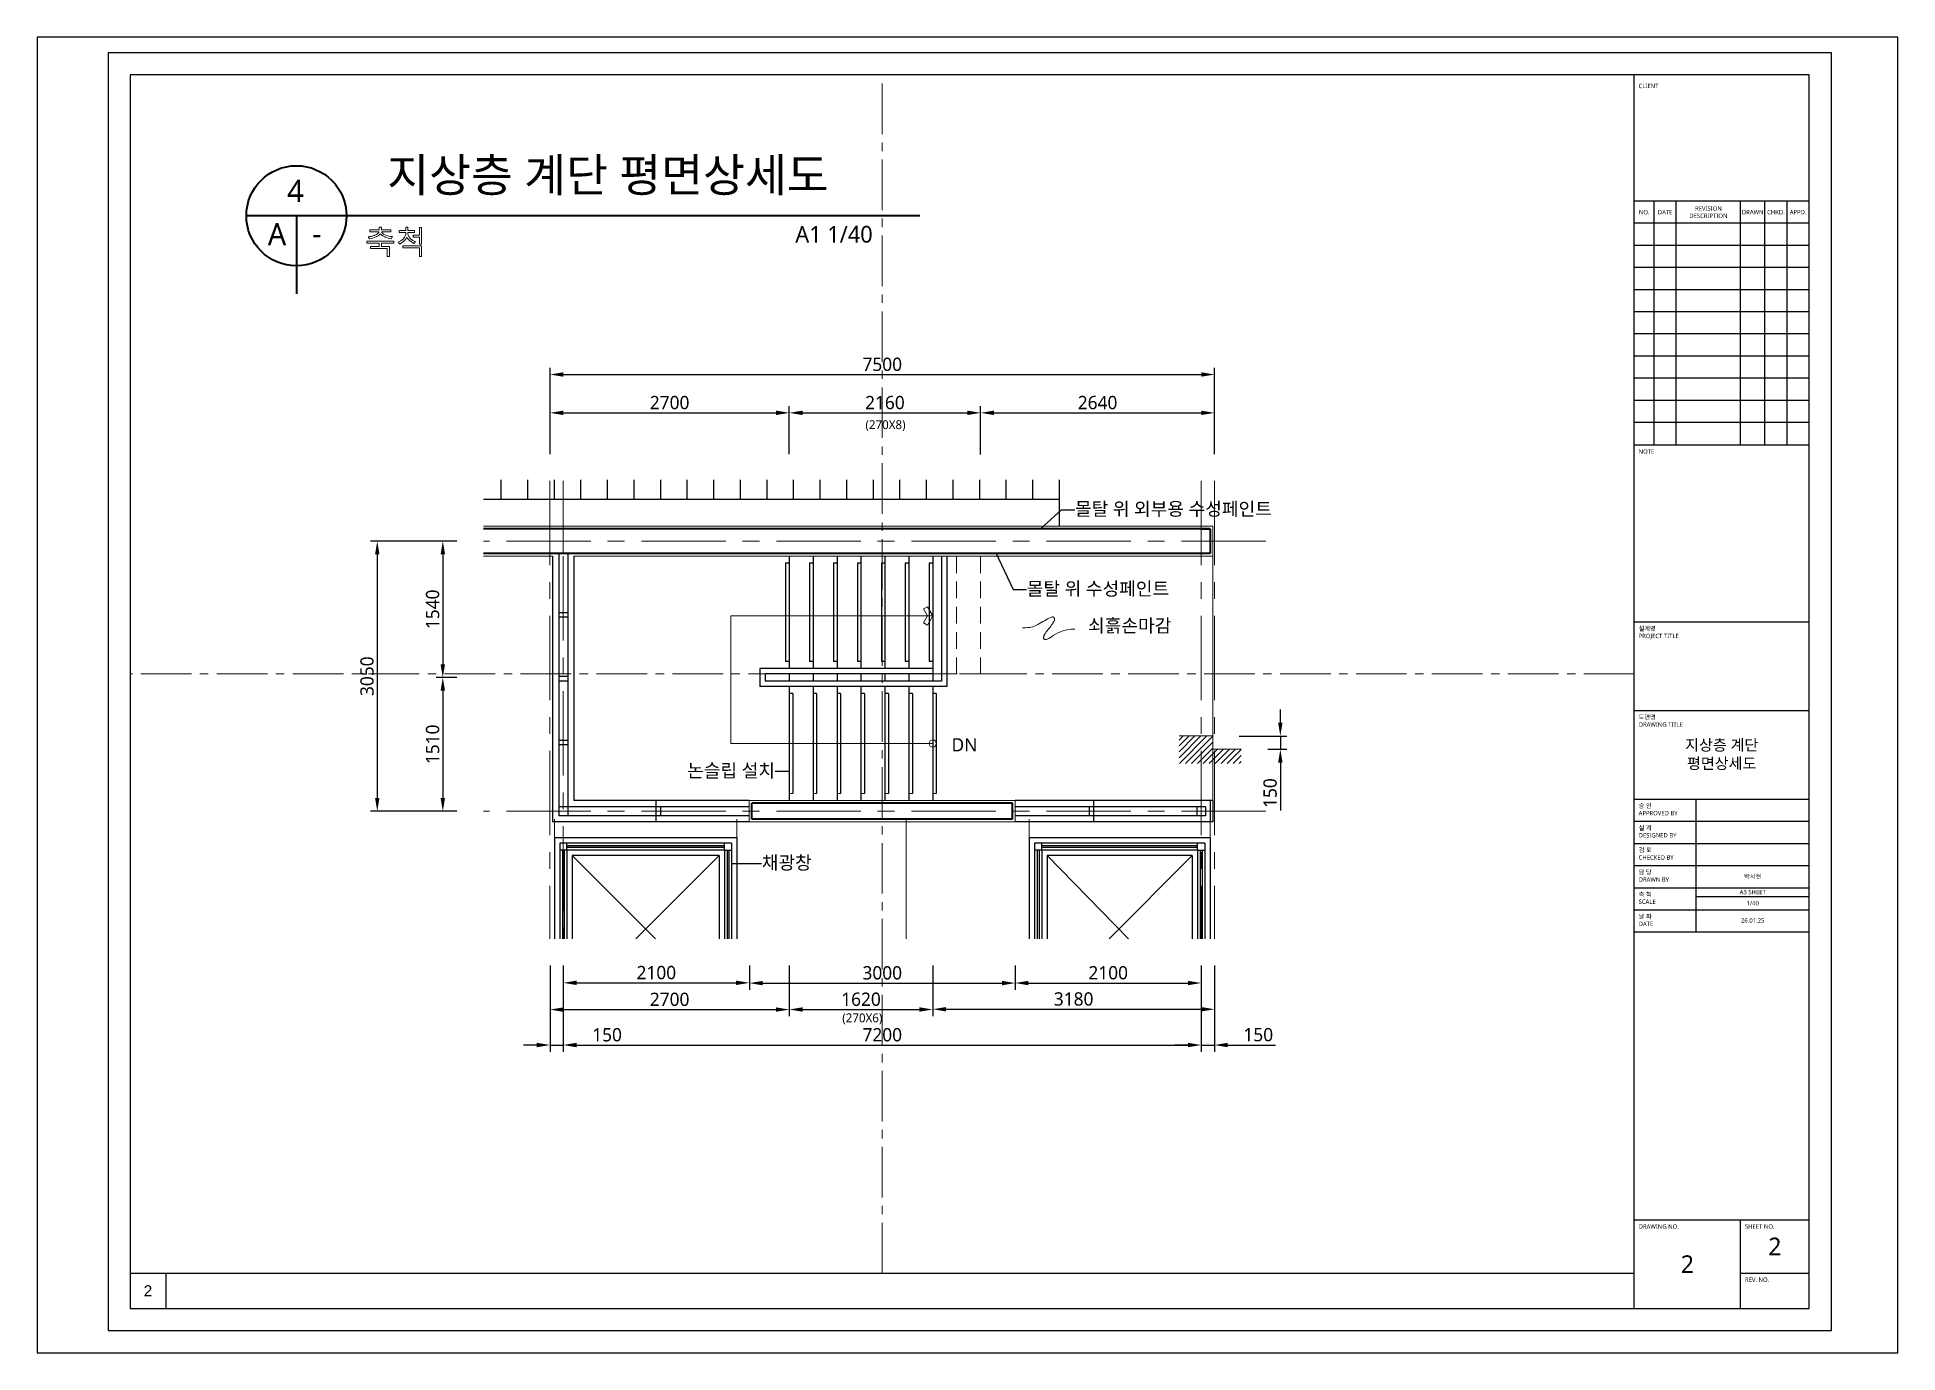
# Model space of a CAD drawing. Header units: millimetres. Extents: x 0 to 21000, y 0 to 14850.
import ezdxf
from ezdxf import colors
from ezdxf.entities.mleader import LeaderData, LeaderLine
from ezdxf.math import Vec2, Vec3

# ---------------------------------------------------------------- set-up
doc = ezdxf.new("R2010")
doc.units = ezdxf.units.MM
doc.header["$LTSCALE"] = 30
for name, pattern in [('CENTER', [50.8, 31.75, -6.35, 6.35, -6.35]), ('CENTER2', [28.575, 19.05, -3.175, 3.175, -3.175]), ('HIDDEN', [9.525, 6.35, -3.175])]:
    doc.linetypes.add(name, pattern=pattern)
for name, color, linetype, lineweight in [('단차', 8, 'Continuous', 9), ('도면명', 3, 'Continuous', 40), ('마감선', 9, 'Continuous', 13), ('문자', 3, 'Continuous', 20), ('벽체선', 2, 'Continuous', 40), ('벽체중심선', 1, 'CENTER', 9), ('보조선', 1, 'Continuous', 9), ('은선', 2, 'HIDDEN', 9), ('중심선', 1, 'CENTER', 9), ('치수보조선', 7, 'Continuous', 9), ('화살표', 6, 'Continuous', 15)]:
    doc.layers.add(name, color=color, linetype=linetype, lineweight=lineweight)
for name, color, linetype in [('문-창문', 4, 'Continuous'), ('실선', 7, 'Continuous'), ('틀', 7, 'Continuous')]:
    doc.layers.add(name, color=color, linetype=linetype)
doc.styles.add('H1', font='malgun.ttf', dxfattribs={"height": 150})
doc.styles.add('H2', font='malgun.ttf')
doc.styles.get("Standard").update_dxf_attribs({"font": 'arial.ttf'})
doc.dimstyles.new('H1', dxfattribs={"dimscale": 60, "dimtxt": 2.5, "dimasz": 2.5, "dimexe": 1.25, "dimexo": 5, "dimtad": 1, "dimtxsty": 'H1', "dimcen": 2.5, "dimadec": 0, "dimazin": 0, "dimtfac": 1, "dimtmove": 0, "dimatfit": 3, "dimfxl": 1, "dimarcsym": 0})

# ---------------------------------------------------------------- blocks, each defined once
blk = doc.blocks.new('*D3')
at = {"layer": 'Defpoints', "color": 0, "transparency": 16777216}
for p in [(13288, 11042), (5788, 9842), (13288, 9842)]:
    blk.add_point(p, dxfattribs=at)
at = {"layer": '치수보조선', "color": 0, "lineweight": -2, "transparency": 16777216}
for p, q in [((5788, 10142), (5788, 11118)), ((5938, 11042), (13138, 11042)), ((13288, 10142), (13288, 11118))]:
    blk.add_line(p, q, dxfattribs=at)
at = {"layer": '치수보조선', "color": 0, "transparency": 16777216}
for points in [[(5938, 11068), (5938, 11018), (5788, 11042)], [(13138, 11068), (13138, 11018), (13288, 11042)]]:
    blk.add_solid(points, dxfattribs=at)
at = {"layer": '치수보조선', "color": 0, "transparency": 16777216, "insert": (9538, 11157), "char_height": 150, "attachment_point": 5, "style": 'H1'}
blk.add_mtext('7500', dxfattribs=at)
blk = doc.blocks.new('*D4')
at = {"layer": 'Defpoints', "color": 0, "transparency": 16777216}
for p in [(8488, 10610), (5788, 9842), (8488, 9842)]:
    blk.add_point(p, dxfattribs=at)
at = {"layer": '치수보조선', "color": 0, "lineweight": -2, "transparency": 16777216}
for p, q in [((5788, 10142), (5788, 10685)), ((5938, 10610), (8338, 10610)), ((8488, 10142), (8488, 10685))]:
    blk.add_line(p, q, dxfattribs=at)
at = {"layer": '치수보조선', "color": 0, "transparency": 16777216}
for points in [[(5938, 10635), (5938, 10585), (5788, 10610)], [(8338, 10635), (8338, 10585), (8488, 10610)]]:
    blk.add_solid(points, dxfattribs=at)
at = {"layer": '치수보조선', "color": 0, "transparency": 16777216, "insert": (7138, 10725), "char_height": 150, "attachment_point": 5, "style": 'H1'}
blk.add_mtext('2700', dxfattribs=at)
blk = doc.blocks.new('*D5')
at = {"layer": 'Defpoints', "color": 0, "transparency": 16777216}
for p in [(10648, 10610), (8488, 9842), (10648, 9839)]:
    blk.add_point(p, dxfattribs=at)
at = {"layer": '치수보조선', "color": 0, "lineweight": -2, "transparency": 16777216}
for p, q in [((8488, 10142), (8488, 10685)), ((8638, 10610), (10498, 10610)), ((10648, 10139), (10648, 10685))]:
    blk.add_line(p, q, dxfattribs=at)
at = {"layer": '치수보조선', "color": 0, "transparency": 16777216}
for points in [[(8638, 10635), (8638, 10585), (8488, 10610)], [(10498, 10635), (10498, 10585), (10648, 10610)]]:
    blk.add_solid(points, dxfattribs=at)
at = {"layer": '치수보조선', "color": 0, "transparency": 16777216, "insert": (9568, 10725), "char_height": 150, "attachment_point": 5, "style": 'H1'}
blk.add_mtext('2160', dxfattribs=at)
blk = doc.blocks.new('*D6')
at = {"layer": 'Defpoints', "color": 0, "transparency": 16777216}
for p in [(13288, 10610), (10648, 9839), (13288, 9842)]:
    blk.add_point(p, dxfattribs=at)
at = {"layer": '치수보조선', "color": 0, "lineweight": -2, "transparency": 16777216}
for p, q in [((10648, 10139), (10648, 10685)), ((10798, 10610), (13138, 10610)), ((13288, 10142), (13288, 10685))]:
    blk.add_line(p, q, dxfattribs=at)
at = {"layer": '치수보조선', "color": 0, "transparency": 16777216}
for points in [[(10798, 10635), (10798, 10585), (10648, 10610)], [(13138, 10635), (13138, 10585), (13288, 10610)]]:
    blk.add_solid(points, dxfattribs=at)
at = {"layer": '치수보조선', "color": 0, "transparency": 16777216, "insert": (11968, 10725), "char_height": 150, "attachment_point": 5, "style": 'H1'}
blk.add_mtext('2640', dxfattribs=at)
blk = doc.blocks.new('*D7')
at = {"layer": 'Defpoints', "color": 0, "transparency": 16777216}
for p in [(5788, 4672), (5938, 4672), (5938, 3474)]:
    blk.add_point(p, dxfattribs=at)
at = {"layer": '치수보조선', "color": 0, "lineweight": -2, "transparency": 16777216}
for p, q in [((5788, 4372), (5788, 3399)), ((5938, 4372), (5938, 3399)), ((5638, 3474), (5488, 3474)), ((5788, 3474), (5938, 3474)), ((6088, 3474), (6627, 3474))]:
    blk.add_line(p, q, dxfattribs=at)
at = {"layer": '치수보조선', "color": 0, "transparency": 16777216}
for points in [[(5638, 3499), (5638, 3449), (5788, 3474)], [(6088, 3499), (6088, 3449), (5938, 3474)]]:
    blk.add_solid(points, dxfattribs=at)
at = {"layer": '치수보조선', "color": 0, "transparency": 16777216, "insert": (6432, 3589), "char_height": 150, "attachment_point": 5, "style": 'H1'}
blk.add_mtext('150', dxfattribs=at)
blk = doc.blocks.new('*D8')
at = {"layer": 'Defpoints', "color": 0, "transparency": 16777216}
for p in [(5938, 4672), (13138, 4672), (13138, 3474)]:
    blk.add_point(p, dxfattribs=at)
at = {"layer": '치수보조선', "color": 0, "lineweight": -2, "transparency": 16777216}
for p, q in [((5938, 4372), (5938, 3399)), ((13138, 4372), (13138, 3399)), ((6088, 3474), (12988, 3474))]:
    blk.add_line(p, q, dxfattribs=at)
at = {"layer": '치수보조선', "color": 0, "transparency": 16777216}
for points in [[(6088, 3499), (6088, 3449), (5938, 3474)], [(12988, 3499), (12988, 3449), (13138, 3474)]]:
    blk.add_solid(points, dxfattribs=at)
at = {"layer": '치수보조선', "color": 0, "transparency": 16777216, "insert": (9538, 3589), "char_height": 150, "attachment_point": 5, "style": 'H1'}
blk.add_mtext('7200', dxfattribs=at)
blk = doc.blocks.new('*D9')
at = {"layer": 'Defpoints', "color": 0, "transparency": 16777216}
for p in [(13138, 4672), (13288, 4672), (13288, 3474)]:
    blk.add_point(p, dxfattribs=at)
at = {"layer": '치수보조선', "color": 0, "lineweight": -2, "transparency": 16777216}
for p, q in [((13138, 4372), (13138, 3399)), ((13288, 4372), (13288, 3399)), ((12988, 3474), (12838, 3474)), ((13138, 3474), (13288, 3474)), ((13438, 3474), (13977, 3474))]:
    blk.add_line(p, q, dxfattribs=at)
at = {"layer": '치수보조선', "color": 0, "transparency": 16777216}
for points in [[(12988, 3499), (12988, 3449), (13138, 3474)], [(13438, 3499), (13438, 3449), (13288, 3474)]]:
    blk.add_solid(points, dxfattribs=at)
at = {"layer": '치수보조선', "color": 0, "transparency": 16777216, "insert": (13782, 3590), "char_height": 150, "attachment_point": 5, "style": 'H1'}
blk.add_mtext('150', dxfattribs=at)
blk = doc.blocks.new('*D10')
at = {"layer": 'Defpoints', "color": 0, "transparency": 16777216}
for p in [(5788, 4672), (8488, 4672), (8488, 3874)]:
    blk.add_point(p, dxfattribs=at)
at = {"layer": '치수보조선', "color": 0, "lineweight": -2, "transparency": 16777216}
for p, q in [((5788, 4372), (5788, 3799)), ((8488, 4372), (8488, 3799)), ((5938, 3874), (8338, 3874))]:
    blk.add_line(p, q, dxfattribs=at)
at = {"layer": '치수보조선', "color": 0, "transparency": 16777216}
for points in [[(5938, 3899), (5938, 3849), (5788, 3874)], [(8338, 3899), (8338, 3849), (8488, 3874)]]:
    blk.add_solid(points, dxfattribs=at)
at = {"layer": '치수보조선', "color": 0, "transparency": 16777216, "insert": (7138, 3989), "char_height": 150, "attachment_point": 5, "style": 'H1'}
blk.add_mtext('2700', dxfattribs=at)
blk = doc.blocks.new('*D11')
at = {"layer": 'Defpoints', "color": 0, "transparency": 16777216}
for p in [(8488, 4672), (10108, 4672), (10108, 3875)]:
    blk.add_point(p, dxfattribs=at)
at = {"layer": '치수보조선', "color": 0, "lineweight": -2, "transparency": 16777216}
for p, q in [((8488, 4372), (8488, 3800)), ((10108, 4372), (10108, 3800)), ((8638, 3875), (9958, 3875))]:
    blk.add_line(p, q, dxfattribs=at)
at = {"layer": '치수보조선', "color": 0, "transparency": 16777216}
for points in [[(8638, 3900), (8638, 3850), (8488, 3875)], [(9958, 3900), (9958, 3850), (10108, 3875)]]:
    blk.add_solid(points, dxfattribs=at)
at = {"layer": '치수보조선', "color": 0, "transparency": 16777216, "insert": (9298, 3990), "char_height": 150, "attachment_point": 5, "style": 'H1'}
blk.add_mtext('1620', dxfattribs=at)
blk = doc.blocks.new('*D12')
at = {"layer": 'Defpoints', "color": 0, "transparency": 16777216}
for p in [(10108, 4672), (13288, 4672), (13288, 3878)]:
    blk.add_point(p, dxfattribs=at)
at = {"layer": '치수보조선', "color": 0, "lineweight": -2, "transparency": 16777216}
for p, q in [((10108, 4372), (10108, 3803)), ((13288, 4372), (13288, 3803)), ((10258, 3878), (13138, 3878))]:
    blk.add_line(p, q, dxfattribs=at)
at = {"layer": '치수보조선', "color": 0, "transparency": 16777216}
for points in [[(10258, 3903), (10258, 3853), (10108, 3878)], [(13138, 3903), (13138, 3853), (13288, 3878)]]:
    blk.add_solid(points, dxfattribs=at)
at = {"layer": '치수보조선', "color": 0, "transparency": 16777216, "insert": (11698, 3993), "char_height": 150, "attachment_point": 5, "style": 'H1'}
blk.add_mtext('3180', dxfattribs=at)
blk = doc.blocks.new('*D13')
at = {"layer": 'Defpoints', "color": 0, "transparency": 16777216}
for p in [(5938, 4672), (8038, 4672), (8038, 4176)]:
    blk.add_point(p, dxfattribs=at)
at = {"layer": '치수보조선', "color": 0, "lineweight": -2, "transparency": 16777216}
for p, q in [((5938, 4372), (5938, 4101)), ((8038, 4372), (8038, 4101)), ((6088, 4176), (7888, 4176))]:
    blk.add_line(p, q, dxfattribs=at)
at = {"layer": '치수보조선', "color": 0, "transparency": 16777216}
for points in [[(6088, 4201), (6088, 4151), (5938, 4176)], [(7888, 4201), (7888, 4151), (8038, 4176)]]:
    blk.add_solid(points, dxfattribs=at)
at = {"layer": '치수보조선', "color": 0, "transparency": 16777216, "insert": (6988, 4291), "char_height": 150, "attachment_point": 5, "style": 'H1'}
blk.add_mtext('2100', dxfattribs=at)
blk = doc.blocks.new('*D14')
at = {"layer": 'Defpoints', "color": 0, "transparency": 16777216}
for p in [(8038, 4672), (11038, 4672), (11038, 4173)]:
    blk.add_point(p, dxfattribs=at)
at = {"layer": '치수보조선', "color": 0, "lineweight": -2, "transparency": 16777216}
for p, q in [((8038, 4372), (8038, 4098)), ((11038, 4372), (11038, 4098)), ((8188, 4173), (10888, 4173))]:
    blk.add_line(p, q, dxfattribs=at)
at = {"layer": '치수보조선', "color": 0, "transparency": 16777216}
for points in [[(8188, 4198), (8188, 4148), (8038, 4173)], [(10888, 4198), (10888, 4148), (11038, 4173)]]:
    blk.add_solid(points, dxfattribs=at)
at = {"layer": '치수보조선', "color": 0, "transparency": 16777216, "insert": (9538, 4288), "char_height": 150, "attachment_point": 5, "style": 'H1'}
blk.add_mtext('3000', dxfattribs=at)
blk = doc.blocks.new('*D15')
at = {"layer": 'Defpoints', "color": 0, "transparency": 16777216}
for p in [(11038, 4672), (13138, 4672), (13138, 4174)]:
    blk.add_point(p, dxfattribs=at)
at = {"layer": '치수보조선', "color": 0, "lineweight": -2, "transparency": 16777216}
for p, q in [((11038, 4372), (11038, 4099)), ((13138, 4372), (13138, 4099)), ((11188, 4174), (12988, 4174))]:
    blk.add_line(p, q, dxfattribs=at)
at = {"layer": '치수보조선', "color": 0, "transparency": 16777216}
for points in [[(11188, 4199), (11188, 4149), (11038, 4174)], [(12988, 4199), (12988, 4149), (13138, 4174)]]:
    blk.add_solid(points, dxfattribs=at)
at = {"layer": '치수보조선', "color": 0, "transparency": 16777216, "insert": (12088, 4289), "char_height": 150, "attachment_point": 5, "style": 'H1'}
blk.add_mtext('2100', dxfattribs=at)
blk = doc.blocks.new('*D16')
at = {"layer": 'Defpoints', "color": 0, "transparency": 16777216}
for p in [(5038, 9162), (3838, 6112), (5038, 6112)]:
    blk.add_point(p, dxfattribs=at)
at = {"layer": '치수보조선', "color": 0, "lineweight": -2, "transparency": 16777216}
for p, q in [((4738, 9162), (3763, 9162)), ((3838, 9012), (3838, 6263)), ((4738, 6112), (3763, 6112))]:
    blk.add_line(p, q, dxfattribs=at)
at = {"layer": '치수보조선', "color": 0, "transparency": 16777216}
for points in [[(3813, 9012), (3863, 9012), (3838, 9162)], [(3813, 6263), (3863, 6263), (3838, 6112)]]:
    blk.add_solid(points, dxfattribs=at)
at = {"layer": '치수보조선', "color": 0, "transparency": 16777216, "insert": (3723, 7637), "char_height": 150, "attachment_point": 5, "rotation": 90, "style": 'H1'}
blk.add_mtext('3050', dxfattribs=at)
blk = doc.blocks.new('*D17')
at = {"layer": 'Defpoints', "color": 0, "transparency": 16777216}
for p in [(5038, 9163), (4578, 7623), (5038, 7623)]:
    blk.add_point(p, dxfattribs=at)
at = {"layer": '치수보조선', "color": 0, "lineweight": -2, "transparency": 16777216}
for p, q in [((4738, 9163), (4503, 9163)), ((4578, 9013), (4578, 7773)), ((4738, 7623), (4503, 7623))]:
    blk.add_line(p, q, dxfattribs=at)
at = {"layer": '치수보조선', "color": 0, "transparency": 16777216}
for points in [[(4553, 9013), (4603, 9013), (4578, 9163)], [(4553, 7773), (4603, 7773), (4578, 7623)]]:
    blk.add_solid(points, dxfattribs=at)
at = {"layer": '치수보조선', "color": 0, "transparency": 16777216, "insert": (4463, 8392), "char_height": 150, "attachment_point": 5, "rotation": 90, "style": 'H1'}
blk.add_mtext('1540', dxfattribs=at)
blk = doc.blocks.new('*D18')
at = {"layer": 'Defpoints', "color": 0, "transparency": 16777216}
for p in [(5038, 7623), (4578, 6112), (5038, 6112)]:
    blk.add_point(p, dxfattribs=at)
at = {"layer": '치수보조선', "color": 0, "lineweight": -2, "transparency": 16777216}
for p, q in [((4738, 7623), (4503, 7623)), ((4578, 7473), (4578, 6263)), ((4738, 6112), (4503, 6112))]:
    blk.add_line(p, q, dxfattribs=at)
at = {"layer": '치수보조선', "color": 0, "transparency": 16777216}
for points in [[(4553, 7473), (4603, 7473), (4578, 7623)], [(4553, 6263), (4603, 6263), (4578, 6112)]]:
    blk.add_solid(points, dxfattribs=at)
at = {"layer": '치수보조선', "color": 0, "transparency": 16777216, "insert": (4463, 6868), "char_height": 150, "attachment_point": 5, "rotation": 90, "style": 'H1'}
blk.add_mtext('1510', dxfattribs=at)
blk = doc.blocks.new('*D19')
at = {"layer": 'Defpoints', "color": 0, "transparency": 16777216}
for p in [(13268, 6962), (13588, 6812), (14031, 6812)]:
    blk.add_point(p, dxfattribs=at)
at = {"layer": '치수보조선', "color": 0, "lineweight": -2, "transparency": 16777216}
for p, q in [((14031, 7112), (14031, 7262)), ((13568, 6962), (14106, 6962)), ((14031, 6962), (14031, 6812)), ((13888, 6812), (14106, 6812)), ((14031, 6662), (14031, 6123))]:
    blk.add_line(p, q, dxfattribs=at)
at = {"layer": '치수보조선', "color": 0, "transparency": 16777216}
for points in [[(14006, 7112), (14056, 7112), (14031, 6962)], [(14006, 6662), (14056, 6662), (14031, 6812)]]:
    blk.add_solid(points, dxfattribs=at)
at = {"layer": '치수보조선', "color": 0, "transparency": 16777216, "insert": (13916, 6318), "char_height": 150, "attachment_point": 5, "rotation": 90, "style": 'H1'}
blk.add_mtext('150', dxfattribs=at)
blk = doc.blocks.new('_None')
blk = doc.blocks.new('*U20')
at = {"layer": '중심선', "color": 0, "linetype": 'CENTER2', "transparency": 16777216}
blk.add_line((7997.25, 0), (-8984.75, 0), dxfattribs=at)
blk = doc.blocks.new('*U21')
at = {"layer": '중심선', "color": 0, "linetype": 'CENTER2', "transparency": 16777216}
blk.add_line((0, -6566), (0, 6966), dxfattribs=at)

msp = doc.modelspace()

# ---------------------------------------------------------------- hatches: boundary and pattern name
at = {"layer": '단차'}
h = msp.add_hatch(dxfattribs=at)
h.set_pattern_fill('ANSI31', color=256, scale=15)
h.set_pattern_definition([(45, (687.5, 1317.5), (-33.67596, 33.67596), [])])
h.paths.add_polyline_path([(13137.5, 6962.5), (12887.5, 6962.5), (12887.5, 6652.5), (13137.5, 6652.5)])
h.paths.add_polyline_path([(13267.5, 6962.5), (13137.5, 6962.5), (13137.5, 6652.5), (13267.5, 6652.5)])
h.paths.add_polyline_path([(13287.5, 6812.5), (13267.5, 6812.5), (13267.5, 6652.5), (13287.5, 6652.5)])
h.paths.add_polyline_path([(13587.5, 6812.5), (13287.5, 6812.5), (13287.5, 6652.5), (13587.5, 6652.5)])
at = {"layer": '문-창문'}
h = msp.add_hatch(color=256, dxfattribs=at)
h.dxf.hatch_style = 1
h.paths.add_polyline_path([(5947.5, 5672.5), (5927.5, 5672.5), (5927.5, 4672.5), (5947.5, 4672.5)])
h.paths.add_polyline_path([(7757.5, 5722.5), (5977.5, 5722.5), (5977.5, 5702.5), (7757.5, 5702.5)])
h.paths.add_polyline_path([(7807.5, 5672.5), (7787.5, 5672.5), (7787.5, 4672.5), (7807.5, 4672.5)])

# ---------------------------------------------------------------- linework, layer by layer
for p, q in [((21000, 14850), (0, 14850)), ((0, 14850), (0, 0)), ((21000, 0), (21000, 14850)), ((20250, 14675), (800, 14675)), ((800, 14675), (800, 250)), ((20250, 250), (20250, 14675)), ((20000, 14425), (1050, 14425)), ((1050, 14425), (1050, 500)), ((18025, 500), (18025, 14425)), ((20000, 500), (20000, 14425)), ((20000, 13000), (18025, 13000)), ((18250, 10250), (18250, 13000)), ((18500, 10250), (18500, 13000)), ((19225, 10250), (19225, 13000)), ((19500, 10250), (19500, 13000)), ((19750, 10250), (19750, 13000)), ((20000, 12750), (18025, 12750)), ((20000, 12500), (18025, 12500)), ((20000, 12250), (18025, 12250)), ((20000, 12000), (18025, 12000)), ((20000, 11750), (18025, 11750)), ((20000, 11500), (18025, 11500)), ((20000, 11250), (18025, 11250)), ((20000, 11000), (18025, 11000)), ((20000, 10750), (18025, 10750)), ((20000, 10500), (18025, 10500)), ((18025, 10250), (20000, 10250)), ((18025, 8250), (20000, 8250)), ((18025, 7250), (20000, 7250)), ((18025, 6250), (20000, 6250)), ((18725, 4750), (18725, 6250)), ((18025, 6000), (20000, 6000)), ((18025, 5750), (20000, 5750)), ((18025, 5500), (20000, 5500)), ((18025, 5250), (20000, 5250)), ((18725, 5150), (20000, 5150)), ((18025, 5000), (20000, 5000)), ((18025, 4750), (20000, 4750)), ((18025, 1500), (20000, 1500)), ((19225, 500), (19225, 1500)), ((1050, 900), (18025, 900)), ((1450, 900), (1450, 500)), ((19225, 900), (20000, 900)), ((1050, 500), (20000, 500)), ((800, 250), (20250, 250)), ((0, 0), (21000, 0))]:
    msp.add_line(p, q)
at = {"layer": '단차'}
for p, q in [((13267.5, 6962.5), (12887.5, 6962.5)), ((13267.5, 6812.5), (13267.5, 6952.5)), ((13587.5, 6812.5), (13267.5, 6812.5))]:
    msp.add_line(p, q, dxfattribs=at)
at = {"layer": '도면명', "linetype": 'Continuous', "ltscale": 0.5}
for p, q in [((9963.711, 12834.135), (2360.872, 12834.135)), ((2925.986, 12834.135), (2925.986, 12269.021)), ((2925.986, 12269.021), (2925.986, 11955.068))]:
    msp.add_line(p, q, dxfattribs=at)
at = {"layer": '도면명', "ltscale": 0.5}
msp.add_circle((2925.986, 12834.135), 565.114, dxfattribs=at)
at = {"layer": '마감선'}
for p, q in [((13267.5, 9332.5), (5037.5, 9332.5)), ((13267.5, 8992.5), (13267.5, 9332.5)), ((13267.5, 9242.5), (13267.5, 6232.5)), ((5817.5, 8992.5), (5037.5, 8992.5)), ((13267.5, 8992.5), (6057.5, 8992.5)), ((8527.5, 6312.5), (8487.5, 6312.5)), ((8797.5, 6312.5), (8757.5, 6312.5)), ((9067.5, 6312.5), (9027.5, 6312.5)), ((9337.5, 6312.5), (9297.5, 6312.5)), ((9607.5, 6312.5), (9567.5, 6312.5)), ((9877.5, 6312.5), (9837.5, 6312.5)), ((10147.5, 6312.5), (10107.5, 6312.5)), ((8037.5, 5992.5), (8037.5, 6232.5)), ((11037.5, 6232.5), (8037.5, 6232.5)), ((11037.5, 5992.5), (11037.5, 6232.5)), ((11037.5, 5992.5), (8037.5, 5992.5))]:
    msp.add_line(p, q, dxfattribs=at)
at = {"layer": '문-창문'}
for p, q in [((5817.5, 8992.5), (5817.5, 5992.5)), ((5887.5, 9022.5), (5887.5, 6062.5)), ((5987.5, 9022.5), (5987.5, 6162.5)), ((6057.5, 8992.5), (6057.5, 6232.5)), ((5987.5, 8352.5), (5887.5, 8352.5)), ((5987.5, 8302.5), (5887.5, 8302.5)), ((5987.5, 7632.5), (5887.5, 7632.5)), ((5987.5, 7582.5), (5887.5, 7582.5)), ((5987.5, 6912.5), (5887.5, 6912.5)), ((5987.5, 6862.5), (5887.5, 6862.5)), ((5987.5, 6162.5), (5887.5, 6162.5)), ((8037.5, 6162.5), (5987.5, 6162.5)), ((5987.5, 6162.5), (5987.5, 6062.5)), ((8037.5, 6232.5), (6057.5, 6232.5)), ((6987.5, 5992.5), (6987.5, 6232.5)), ((7037.5, 6062.5), (7037.5, 6162.5)), ((13267.5, 6232.5), (11037.5, 6232.5)), ((13187.5, 6162.5), (11037.5, 6162.5)), ((11877.5, 6062.5), (11877.5, 6162.5)), ((11927.5, 5992.5), (11927.5, 6232.5)), ((13087.5, 6162.5), (13087.5, 6062.5)), ((13187.5, 6162.5), (13187.5, 6062.5)), ((13237.5, 6232.5), (13237.5, 5992.5)), ((13267.5, 6232.5), (13267.5, 5992.5)), ((8037.5, 5992.5), (5817.5, 5992.5)), ((8037.5, 6062.5), (5887.5, 6062.5)), ((13187.5, 6062.5), (11037.5, 6062.5)), ((13267.5, 5992.5), (11037.5, 5992.5)), ((7897.5, 5812.5), (5837.5, 5812.5)), ((5837.5, 5812.5), (5837.5, 4672.5)), ((7837.5, 5752.5), (5897.5, 5752.5)), ((5897.5, 5752.5), (5897.5, 4672.5)), ((5977.5, 5672.5), (5897.5, 5672.5)), ((5927.5, 5672.5), (5927.5, 4672.5)), ((5947.5, 5672.5), (5947.5, 4672.5)), ((5977.5, 5672.5), (5977.5, 5752.5)), ((7757.5, 5722.5), (5977.5, 5722.5)), ((7757.5, 5702.5), (5977.5, 5702.5)), ((7757.5, 5672.5), (5977.5, 5672.5)), ((5977.5, 5672.5), (5977.5, 4672.5)), ((7757.5, 5672.5), (7757.5, 5752.5)), ((7757.5, 5672.5), (7757.5, 4672.5)), ((7757.5, 5672.5), (7837.5, 5672.5)), ((7787.5, 5672.5), (7787.5, 4672.5)), ((7807.5, 5672.5), (7807.5, 4672.5)), ((7837.5, 5752.5), (7837.5, 4672.5)), ((7897.5, 5812.5), (7897.5, 4672.5)), ((13237.5, 5812.5), (11197.5, 5812.5)), ((11197.5, 5812.5), (11197.5, 4672.5)), ((13177.5, 5752.5), (11257.5, 5752.5)), ((11257.5, 5752.5), (11257.5, 4672.5)), ((11337.5, 5672.5), (11257.5, 5672.5)), ((11287.5, 5672.5), (11287.5, 4672.5)), ((11307.5, 5672.5), (11307.5, 4672.5)), ((11337.5, 5672.5), (11337.5, 5752.5)), ((13097.5, 5722.5), (11337.5, 5722.5)), ((13097.5, 5702.5), (11337.5, 5702.5)), ((13097.5, 5672.5), (11337.5, 5672.5)), ((11337.5, 5672.5), (11337.5, 4672.5)), ((13097.5, 5672.5), (13097.5, 5752.5)), ((13097.5, 5672.5), (13097.5, 4672.5)), ((13097.5, 5672.5), (13177.5, 5672.5)), ((13127.5, 5672.5), (13127.5, 4672.5)), ((13147.5, 5672.5), (13147.5, 4672.5)), ((13177.5, 5752.5), (13177.5, 4672.5)), ((13237.5, 5812.5), (13237.5, 4672.5)), ((6037.5, 5612.5), (6037.5, 4672.5)), ((7697.5, 5612.5), (6037.5, 5612.5)), ((6037.5, 5612.5), (6977.5, 4672.5)), ((6757.5, 4672.5), (7697.5, 5612.5)), ((7697.5, 5612.5), (7697.5, 4672.5)), ((13037.5, 5612.5), (11397.5, 5612.5)), ((11397.5, 5612.5), (11397.5, 4672.5)), ((11397.5, 5612.5), (12317.5, 4672.5)), ((12097.5, 4672.5), (13037.5, 5612.5)), ((13037.5, 5612.5), (13037.5, 4672.5))]:
    msp.add_line(p, q, dxfattribs=at)
at = {"layer": '문자', "color": 3, "lineweight": 0}
for p, q in [((3771.232, 12602.166), (3753.628, 12599.434)), ((3859.861, 12675.315), (3755.752, 12675.315)), ((3755.752, 12675.315), (3755.752, 12652.55)), ((3755.752, 12652.55), (3857.129, 12652.55)), ((3789.14, 12606.718), (3771.232, 12602.166)), ((3807.351, 12613.396), (3789.14, 12606.718)), ((3809.78, 12614.307), (3807.351, 12613.396)), ((3829.205, 12624.019), (3809.78, 12614.307)), ((3843.774, 12634.643), (3829.205, 12624.019)), ((3830.419, 12599.434), (3848.934, 12609.754)), ((3854.094, 12646.784), (3843.774, 12634.643)), ((3848.934, 12609.754), (3863.2, 12620.073)), ((3857.129, 12652.55), (3854.094, 12646.784)), ((3885.964, 12705.971), (3859.861, 12705.971)), ((3859.861, 12705.971), (3859.861, 12675.315)), ((3863.2, 12620.073), (3872.912, 12630.697)), ((3872.912, 12630.697), (3875.037, 12627.965)), ((3875.037, 12627.965), (3885.964, 12617.645)), ((3885.964, 12675.315), (3885.964, 12705.971)), ((3989.465, 12675.315), (3885.964, 12675.315)), ((3885.964, 12617.645), (3901.444, 12607.325)), ((3895.98, 12639.803), (3887.785, 12652.55)), ((3887.785, 12652.55), (3989.465, 12652.55)), ((3908.728, 12628.572), (3895.98, 12639.803)), ((3901.444, 12607.325), (3921.78, 12596.399)), ((3926.029, 12618.556), (3908.728, 12628.572)), ((3935.438, 12614.307), (3926.029, 12618.556)), ((3953.65, 12607.629), (3935.438, 12614.307)), ((3971.558, 12602.773), (3953.65, 12607.629)), ((3989.162, 12600.041), (3971.558, 12602.773)), ((4006.766, 12598.827), (3989.162, 12600.041)), ((3989.465, 12652.55), (3989.465, 12675.315)), ((4159.439, 12667.727), (4084.165, 12667.727)), ((4084.165, 12667.727), (4084.165, 12645.569)), ((4084.165, 12645.569), (4159.135, 12645.569)), ((4154.886, 12609.754), (4146.691, 12593.363)), ((4158.832, 12625.233), (4154.886, 12609.754)), ((4159.135, 12631.304), (4158.832, 12625.233)), ((4159.135, 12645.569), (4159.135, 12631.304)), ((4184.935, 12706.274), (4159.439, 12706.274)), ((4159.439, 12706.274), (4159.439, 12667.727)), ((4184.935, 12667.727), (4184.935, 12706.274)), ((4259.601, 12667.727), (4184.935, 12667.727)), ((4184.935, 12631.304), (4184.935, 12645.569)), ((4184.935, 12645.569), (4259.601, 12645.569)), ((4187.363, 12615.824), (4184.935, 12631.304)), ((4194.647, 12600.041), (4187.363, 12615.824)), ((4206.485, 12584.258), (4194.647, 12600.041)), ((4259.601, 12645.569), (4259.601, 12667.727)), ((3753.628, 12599.434), (3736.023, 12598.523)), ((3736.023, 12598.523), (3750.593, 12575.152)), ((3750.593, 12575.152), (3753.628, 12575.456)), ((3753.628, 12575.456), (3771.232, 12578.491)), ((3771.232, 12578.491), (3788.837, 12582.74)), ((3788.837, 12582.74), (3806.441, 12588.811)), ((3806.441, 12588.811), (3824.045, 12596.095)), ((3824.045, 12596.095), (3830.419, 12599.434)), ((3921.78, 12596.399), (3926.029, 12594.578)), ((3926.029, 12594.578), (3943.633, 12587.293)), ((3943.633, 12587.293), (3961.238, 12581.526)), ((3961.238, 12581.526), (3978.842, 12577.58)), ((3978.842, 12577.58), (3996.143, 12574.848)), ((3996.143, 12574.848), (4009.195, 12598.827)), ((4009.195, 12598.827), (4006.766, 12598.827)), ((4090.235, 12542.371), (4073.541, 12535.087)), ((4073.541, 12535.087), (4092.056, 12515.358)), ((4105.715, 12551.477), (4090.235, 12542.371)), ((4092.056, 12515.358), (4096.306, 12517.786)), ((4096.306, 12517.786), (4113.303, 12528.106)), ((4120.284, 12562.708), (4105.715, 12551.477)), ((4113.303, 12528.106), (4128.783, 12539.336)), ((4133.336, 12575.759), (4120.284, 12562.708)), ((4128.783, 12539.336), (4142.441, 12551.477)), ((4133.943, 12576.67), (4133.336, 12575.759)), ((4146.691, 12593.363), (4133.943, 12576.67)), ((4142.441, 12551.477), (4154.279, 12564.225)), ((4154.279, 12564.225), (4164.295, 12577.884)), ((4164.295, 12577.884), (4172.49, 12592.453)), ((4172.49, 12592.453), (4180.685, 12579.401)), ((4180.685, 12579.401), (4191.309, 12566.35)), ((4191.309, 12566.35), (4203.753, 12553.905)), ((4203.753, 12553.905), (4218.019, 12542.675)), ((4211.038, 12579.401), (4206.485, 12584.258)), ((4225.303, 12566.35), (4211.038, 12579.401)), ((4218.019, 12542.675), (4234.105, 12532.052)), ((4240.479, 12556.03), (4225.303, 12566.35)), ((4234.105, 12532.052), (4252.013, 12522.642)), ((4256.263, 12547.835), (4240.479, 12556.03)), ((4252.013, 12522.642), (4269.314, 12543.282)), ((4269.314, 12543.282), (4256.263, 12547.835))]:
    msp.add_line(p, q, dxfattribs=at)
for points in [[(4339.125, 12703.239), (4313.629, 12703.239), (4313.629, 12615.521), (4241.997, 12615.521), (4241.997, 12592.453), (4313.629, 12592.453), (4313.629, 12513.537), (4339.125, 12513.537)], [(4025.281, 12549.049), (3719.937, 12549.049), (3719.937, 12525.981), (3859.557, 12525.981), (3859.557, 12486.22), (3763.341, 12486.22), (3763.341, 12463.455), (3949.4, 12463.455), (3949.4, 12374.219), (3974.896, 12374.219), (3974.896, 12486.22), (3885.66, 12486.22), (3885.66, 12525.981), (4025.281, 12525.981)], [(4339.125, 12494.718), (4125.14, 12494.718), (4125.14, 12472.258), (4313.629, 12472.258), (4313.629, 12374.219), (4339.125, 12374.219)]]:
    msp.add_lwpolyline(points, close=True, dxfattribs=at)
at = {"layer": '문자'}
msp.add_lwpolyline([(11119.836, 8181.459), (11152.957, 8183.643), (11179.929, 8185.841), (11201.921, 8188.287), (11220.106, 8191.216), (11235.654, 8194.861), (11249.735, 8199.456), (11263.521, 8205.234), (11278.183, 8212.431), (11294.601, 8221.166), (11312.494, 8231.109), (11331.291, 8241.815), (11350.421, 8252.839), (11369.313, 8263.736), (11387.395, 8274.063), (11404.096, 8283.375), (11418.845, 8291.228), (11431.214, 8297.284), (11441.346, 8301.636), (11449.527, 8304.487), (11456.044, 8306.035), (11461.182, 8306.484), (11465.228, 8306.033), (11468.468, 8304.882), (11471.188, 8303.234), (11473.625, 8301.26), (11475.82, 8299.014), (11477.762, 8296.52), (11479.443, 8293.805), (11480.854, 8290.894), (11481.985, 8287.811), (11482.827, 8284.581), (11483.371, 8281.23), (11483.586, 8277.751), (11483.357, 8274.01), (11482.545, 8269.844), (11481.015, 8265.087), (11478.629, 8259.575), (11475.248, 8253.142), (11470.737, 8245.624), (11464.958, 8236.855), (11457.85, 8226.759), (11449.665, 8215.601), (11440.729, 8203.736), (11431.369, 8191.516), (11421.913, 8179.296), (11412.689, 8167.43), (11404.024, 8156.27), (11396.245, 8146.171), (11389.601, 8137.395), (11384.03, 8129.843), (11379.392, 8123.324), (11375.544, 8117.648), (11372.348, 8112.624), (11369.661, 8108.062), (11367.344, 8103.772), (11365.255, 8099.562), (11363.289, 8095.283), (11361.481, 8090.948), (11359.899, 8086.608), (11358.613, 8082.318), (11357.694, 8078.13), (11357.209, 8074.096), (11357.23, 8070.27), (11357.824, 8066.705), (11359.038, 8063.445), (11360.815, 8060.507), (11363.077, 8057.897), (11365.742, 8055.624), (11368.733, 8053.695), (11371.967, 8052.119), (11375.366, 8050.902), (11378.85, 8050.053), (11382.431, 8049.627), (11386.488, 8049.874), (11391.494, 8051.093), (11397.921, 8053.58), (11406.239, 8057.634), (11416.921, 8063.552), (11430.439, 8071.632), (11447.264, 8082.173), (11467.779, 8095.231), (11492.008, 8109.902), (11519.883, 8125.04), (11551.339, 8139.5), (11586.31, 8152.138), (11624.731, 8161.807), (11666.534, 8167.363), (11711.653, 8167.66)], dxfattribs=at)
at = {"layer": '벽체선'}
for p, q in [((13237.5, 9302.5), (5037.5, 9302.5)), ((13137.5, 9302.5), (13237.5, 9302.5)), ((13237.5, 9302.5), (13237.5, 9022.5)), ((13237.5, 9022.5), (5037.5, 9022.5)), ((11007.5, 6202.5), (8067.5, 6202.5)), ((8067.5, 6022.5), (8067.5, 6202.5)), ((11007.5, 6022.5), (11007.5, 6202.5)), ((11007.5, 6022.5), (8067.5, 6022.5))]:
    msp.add_line(p, q, dxfattribs=at)
at = {"layer": '벽체중심선'}
for p, q in [((5787.5, 9842.5), (5787.5, 4672.5)), ((5937.5, 9842.5), (5937.5, 9022.5)), ((13137.5, 9842.5), (13137.5, 4672.5)), ((13287.5, 9842.5), (13287.5, 4672.5)), ((13867.5, 9162.5), (5037.5, 9162.5)), ((5937.5, 8992.5), (5937.5, 4672.5)), ((13867.5, 6112.5), (5037.5, 6112.5))]:
    msp.add_line(p, q, dxfattribs=at)
at = {"layer": '보조선'}
for p, q in [((5837.5, 6022.5), (5837.5, 4672.5)), ((7897.5, 6022.5), (7897.5, 4672.5)), ((9807.5, 6022.5), (9807.5, 4672.5)), ((11197.5, 6022.5), (11197.5, 4672.5)), ((13237.5, 6022.5), (13237.5, 4672.5))]:
    msp.add_line(p, q, dxfattribs=at)
at = {"layer": '실선'}
for p, q in [((5237.5, 9632.5), (5237.5, 9852.5)), ((5537.5, 9632.5), (5537.5, 9852.5)), ((5837.5, 9632.5), (5837.5, 9852.5)), ((6137.5, 9632.5), (6137.5, 9852.5)), ((6437.5, 9632.5), (6437.5, 9852.5)), ((6737.5, 9632.5), (6737.5, 9852.5)), ((7037.5, 9632.5), (7037.5, 9852.5)), ((7337.5, 9632.5), (7337.5, 9852.5)), ((7637.5, 9632.5), (7637.5, 9852.5)), ((7937.5, 9632.5), (7937.5, 9852.5)), ((8237.5, 9632.5), (8237.5, 9852.5)), ((8537.5, 9632.5), (8537.5, 9852.5)), ((8837.5, 9632.5), (8837.5, 9852.5)), ((9137.5, 9632.5), (9137.5, 9852.5)), ((9437.5, 9632.5), (9437.5, 9852.5)), ((9737.5, 9632.5), (9737.5, 9852.5)), ((10037.5, 9632.5), (10037.5, 9852.5)), ((10337.5, 9632.5), (10337.5, 9852.5)), ((10637.5, 9632.5), (10637.5, 9852.5)), ((10937.5, 9632.5), (10937.5, 9852.5)), ((11237.5, 9632.5), (11237.5, 9852.5)), ((11537.5, 9332.5), (11537.5, 9852.5)), ((11537.5, 9632.5), (5037.5, 9632.5)), ((8447.5, 8912.5), (8447.5, 7802.5)), ((8487.5, 8912.5), (8447.5, 8912.5)), ((8487.5, 8992.5), (8487.5, 7722.5)), ((8717.5, 8912.5), (8717.5, 7802.5)), ((8757.5, 8912.5), (8717.5, 8912.5)), ((8757.5, 8992.5), (8757.5, 7722.5)), ((8987.5, 8912.5), (8987.5, 7802.5)), ((9027.5, 8912.5), (8987.5, 8912.5)), ((9027.5, 8992.5), (9027.5, 7722.5)), ((9257.5, 8912.5), (9257.5, 7802.5)), ((9297.5, 8912.5), (9257.5, 8912.5)), ((9297.5, 8992.5), (9297.5, 7722.5)), ((9527.5, 8912.5), (9527.5, 7802.5)), ((9567.5, 8912.5), (9527.5, 8912.5)), ((9567.5, 8992.5), (9567.5, 7722.5)), ((9797.5, 8912.5), (9797.5, 7802.5)), ((9837.5, 8912.5), (9797.5, 8912.5)), ((9837.5, 8992.5), (9837.5, 7722.5)), ((10067.5, 8912.5), (10067.5, 7802.5)), ((10107.5, 8912.5), (10067.5, 8912.5)), ((10107.5, 8992.5), (10107.5, 7582.5)), ((10207.5, 8992.5), (10207.5, 7582.5)), ((10267.5, 8992.5), (10267.5, 7522.5)), ((8487.5, 7802.5), (8447.5, 7802.5)), ((8757.5, 7802.5), (8717.5, 7802.5)), ((9027.5, 7802.5), (8987.5, 7802.5)), ((9297.5, 7802.5), (9257.5, 7802.5)), ((9567.5, 7802.5), (9527.5, 7802.5)), ((9837.5, 7802.5), (9797.5, 7802.5)), ((10107.5, 7802.5), (10067.5, 7802.5)), ((8157.5, 7722.5), (8157.5, 7522.5)), ((10107.5, 7722.5), (8157.5, 7722.5)), ((8217.5, 7662.5), (8217.5, 7582.5)), ((10107.5, 7662.5), (8217.5, 7662.5)), ((10207.5, 7582.5), (8217.5, 7582.5)), ((8487.5, 7662.5), (8487.5, 7582.5)), ((8757.5, 7662.5), (8757.5, 7582.5)), ((9027.5, 7662.5), (9027.5, 7582.5)), ((9297.5, 7662.5), (9297.5, 7582.5)), ((9567.5, 7662.5), (9567.5, 7582.5)), ((9837.5, 7662.5), (9837.5, 7582.5)), ((10107.5, 7722.5), (10107.5, 7662.5)), ((10267.5, 7522.5), (8157.5, 7522.5)), ((8487.5, 7522.5), (8487.5, 6232.5)), ((8527.5, 7442.5), (8487.5, 7442.5)), ((8527.5, 7442.5), (8527.5, 6312.5)), ((8757.5, 7522.5), (8757.5, 6232.5)), ((8797.5, 7442.5), (8757.5, 7442.5)), ((8797.5, 7442.5), (8797.5, 6312.5)), ((9027.5, 7522.5), (9027.5, 6232.5)), ((9067.5, 7442.5), (9027.5, 7442.5)), ((9067.5, 7442.5), (9067.5, 6312.5)), ((9297.5, 7522.5), (9297.5, 6232.5)), ((9337.5, 7442.5), (9297.5, 7442.5)), ((9337.5, 7442.5), (9337.5, 6312.5)), ((9567.5, 7522.5), (9567.5, 6232.5)), ((9607.5, 7442.5), (9567.5, 7442.5)), ((9607.5, 7442.5), (9607.5, 6312.5)), ((9837.5, 7522.5), (9837.5, 6232.5)), ((9877.5, 7442.5), (9837.5, 7442.5)), ((9877.5, 7442.5), (9877.5, 6312.5)), ((10107.5, 7522.5), (10107.5, 6232.5)), ((10107.5, 7522.5), (10107.5, 6232.5)), ((10147.5, 7442.5), (10107.5, 7442.5)), ((10147.5, 7442.5), (10147.5, 6312.5))]:
    msp.add_line(p, q, dxfattribs=at)
at = {"layer": '은선'}
for p, q in [((10377.5, 8992.5), (10377.5, 7662.5)), ((10647.5, 8992.5), (10647.5, 7662.5)), ((10667.5, 7662.5), (10107.5, 7662.5))]:
    msp.add_line(p, q, dxfattribs=at)
at = {"layer": '치수보조선'}
for p, q in [((10147.5, 7442.5), (10107.5, 7442.5)), ((10147.5, 6312.5), (10107.5, 6312.5))]:
    msp.add_line(p, q, dxfattribs=at)
at = {"layer": '화살표'}
for p, q in [((10047.5, 8421.423), (10004.199, 8396.423)), ((10107.5, 8317.5), (10047.5, 8421.423)), ((7827.5, 6877.5), (7827.5, 8317.5)), ((7827.5, 8317.5), (10107.5, 8317.5)), ((10049.765, 8317.5), (10004.199, 8396.423)), ((10049.765, 8317.5), (10004.199, 8238.577)), ((10047.5, 8213.577), (10004.199, 8238.577)), ((10107.5, 8317.5), (10047.5, 8213.577)), ((10107.5, 6877.5), (7827.5, 6877.5))]:
    msp.add_line(p, q, dxfattribs=at)
msp.add_circle((10107.5, 6877.5), 40, dxfattribs=at)

# ---------------------------------------------------------------- block references
at = {"layer": '중심선', "linetype": 'CENTER2'}
for name, p in [('*U21', (9537.5, 7462.5)), ('*U20', (10031.25, 7662.5))]:
    msp.add_blockref(name, p, dxfattribs=at)

# ---------------------------------------------------------------- texts
at = {"style": 'H1'}
for s, width, insert, char_height, attachment_point in [('CLIENT', 500, (18075, 14325), 50, 1), ('NO.', 225, (18137.5, 12875), 50, 5), ('DATE', 250, (18375, 12875), 50, 5), ('REVISION\\PDESCRIPTION', 725, (18862.5, 12875), 50, 5), ('DRAWN', 275, (19362.5, 12875), 50, 5), ('CHKD.', 250, (19625, 12875), 50, 5), ('APPD.', 250, (19875, 12875), 50, 5), ('NOTE', 500, (18075, 10198.198), 50, 1), ('{\\fGulim|b0|i0|c129|p50;설계명}\\PPROJECT TITLE', 1384.81691, (18075, 8200), 50, 1), ('{\\fGulim|b0|i0|c129|p50;도면명}\\PDRAWING TITLE', 552.0575, (18075, 7200), 50, 1), ('지상층 계단\\P평면상세도', 1975, (19012.5, 6750), 125, 5), ('{\\fGulim|b0|i0|c129|p50;승 인}\\PAPPROVED BY', 500, (18075, 6200), 50, 1), ('설 계\\PDESIGNED BY', 500, (18075, 5950), 50, 1), ('검 토\\PCHECKED BY', 500, (18075, 5700), 50, 1), ('담 당\\PDRAWN BY', 500, (18075, 5450), 50, 1), ('박서현', 1275, (19362.5, 5372.944), 50, 5), ('축 척\\PSCALE', 500, (18075, 5200), 50, 1), ('A3 SHEET', 1275, (19362.5, 5200), 50, 5), ('1/40', 1275, (19362.5, 5074.766), 50, 5), ('날 짜\\PDATE', 500, (18075, 4950), 50, 1), ('26.01.25', 1275, (19362.5, 4880.625), 50, 5), ('DRAWING NO.', 500, (18075, 1450), 50, 1), ('SHEET NO.', 500, (19275, 1450), 50, 1), ('REV. NO.', 500, (19275, 850), 50, 1)]:
    msp.add_mtext_dynamic_manual_height_columns(s, width=width, gutter_width=625, heights=[0], dxfattribs=dict(at, insert=insert, char_height=char_height, attachment_point=attachment_point))
at = {"insert": (1250, 700), "char_height": 125, "attachment_point": 5}
msp.add_mtext_dynamic_manual_height_columns('2', width=400, gutter_width=625, heights=[396.085], dxfattribs=at)
at = {"layer": '도면명', "linetype": 'Continuous', "ltscale": 0.5, "attachment_point": 1, "style": 'H2'}
for s, insert, char_height in [('지상층 계단 평면상세도', (3950.4, 13482.112), 376.74275), ('A1 1/40', (8556.551, 12719.911), 188.3714)]:
    msp.add_mtext_dynamic_manual_height_columns(s, width=6000.74837, gutter_width=18.837, heights=[0], dxfattribs=dict(at, insert=insert, char_height=char_height))
at = {"layer": '문자', "attachment_point": 1, "style": 'H1'}
for s, width, gutter_width, insert, char_height in [('4', 473.95117, 15.698, (2821.27, 13241.659), 251.162), ('A', 473.95117, 15.698, (2602.272, 12751.771), 251.162), ('-', 473.95117, 15.698, (3104.52, 12760.075), 251.162), ('쇠흙손마감', 1165.36957, 12.5, (11860.282, 8283.547), 150), ('DN', 565.91429, 12.5, (10319.739, 6937.495), 150)]:
    msp.add_mtext_dynamic_manual_height_columns(s, width=width, gutter_width=gutter_width, heights=[0], dxfattribs=dict(at, insert=insert, char_height=char_height))
at = {"layer": '치수보조선', "char_height": 100, "attachment_point": 1, "style": 'H1'}
for s, insert in [('(270X8)', (9348.459, 10526.332)), ('(270X6)', (9086.67, 3830.222))]:
    msp.add_mtext_dynamic_manual_height_columns(s, width=824.01506, gutter_width=12.5, heights=[0], dxfattribs=dict(at, insert=insert))
at = {"layer": '틀', "char_height": 200, "attachment_point": 5, "style": 'H1'}
for width, insert in [(775, (19612.5, 1200)), (1200, (18625, 1000))]:
    msp.add_mtext_dynamic_manual_height_columns('2', width=width, gutter_width=1000, heights=[0], dxfattribs=dict(at, insert=insert))

# ---------------------------------------------------------------- dimensions: what is measured, and where the dimension line sits
at = {"layer": '치수보조선'}
for base, p1, p2, picture, middle in [((13287.5, 11042.5), (5787.5, 9842.5), (13287.5, 9842.5), '*D3', (9537.5, 11157.497)), ((8487.5, 10609.975), (5787.5, 9842.5), (8487.5, 9842.5), '*D4', (7137.5, 10724.971)), ((10647.5, 10609.975), (8487.5, 9842.5), (10647.5, 9838.513), '*D5', (9567.5, 10725.379)), ((13287.5, 10609.975), (10647.5, 9838.513), (13287.5, 9842.5), '*D6', (11967.5, 10724.971)), ((5937.5, 3473.979), (5787.5, 4672.5), (5937.5, 4672.5), '*D7', (6432.031, 3589.383)), ((8487.5, 3873.625), (5787.5, 4672.5), (8487.5, 4672.5), '*D10', (7137.5, 3988.621)), ((13137.5, 3474.431), (5937.5, 4672.5), (13137.5, 4672.5), '*D8', (9537.5, 3589.427)), ((8037.5, 4175.732), (5937.5, 4672.5), (8037.5, 4672.5), '*D13', (6987.5, 4291.136)), ((11037.5, 4173.249), (8037.5, 4672.5), (11037.5, 4672.5), '*D14', (9537.5, 4288.246)), ((10107.5, 3874.904), (8487.5, 4672.5), (10107.5, 4672.5), '*D11', (9297.5, 3990.308)), ((13287.5, 3877.715), (10107.5, 4672.5), (13287.5, 4672.5), '*D12', (11697.5, 3993.119)), ((13137.5, 4173.862), (11037.5, 4672.5), (13137.5, 4672.5), '*D15', (12087.5, 4289.266)), ((13287.5, 3474.431), (13137.5, 4672.5), (13287.5, 4672.5), '*D9', (13782.031, 3589.835))]:
    dim = msp.add_linear_dim(base=base, p1=p1, p2=p2, dimstyle='H1', dxfattribs=at)
    dim.commit()
    dim.dimension.update_dxf_attribs({"geometry": picture, "text_midpoint": middle})
for base, p1, p2, picture, middle in [((3837.5, 6112.5), (5037.5, 9162.5), (5037.5, 6112.5), '*D16', (3722.503, 7637.5)), ((4578.068, 7622.5), (5037.5, 9162.5), (5037.5, 7622.5), '*D17', (4462.663, 8392.5)), ((4578.068, 6112.5), (5037.5, 7622.5), (5037.5, 6112.5), '*D18', (4462.663, 6867.5)), ((14031.102, 6812.5), (13267.5, 6962.5), (13587.5, 6812.5), '*D19', (13915.698, 6317.969))]:
    dim = msp.add_linear_dim(base=base, p1=p1, p2=p2, angle=90, dimstyle='H1', dxfattribs=at)
    dim.commit()
    dim.dimension.update_dxf_attribs({"geometry": picture, "text_midpoint": middle})

# ---------------------------------------------------------------- leaders
at = {"layer": '문자'}
ml = msp.add_multileader_mtext('Standard', dxfattribs=at)
ml.set_content('몰탈 위 외부용 수성페인트', color=256, style='H1')
ml.set_leader_properties()
ml.set_arrow_properties(name='NONE')
ml.build(insert=Vec2(0, 0))
ctx = ml.context
ctx.base_point, ctx.char_height, ctx.plane_origin = Vec3(11711.173, 9516.804), 150, Vec3(11323.531, 9302.5)
notes = []
notes.append((ctx, [(0, (1, 1, 0), (11561.173, 9516.804), (1, 0), 150, [(0, [(11323.531, 9302.5)], 0, [])])]))
ctx.mtext.insert, ctx.mtext.flow_direction = Vec3(11713.173, 9600.975), 5
ml = msp.add_multileader_mtext('Standard', dxfattribs=at)
ml.set_content('몰탈 위 수성페인트', color=256, style='H1')
ml.set_leader_properties()
ml.set_arrow_properties(name='NONE')
ml.build(insert=Vec2(0, 0))
ctx = ml.context
ctx.base_point, ctx.char_height, ctx.plane_origin = Vec3(11166.804, 8615.339), 150, Vec3(10825.179, 9022.5)
notes.append((ctx, [(0, (1, 1, 0), (11016.804, 8615.339), (1, 0), 150, [(0, [(10825.179, 9022.5)], 0, [])])]))
ctx.mtext.insert, ctx.mtext.flow_direction = Vec3(11168.804, 8699.51), 5
ml = msp.add_multileader_mtext('Standard', dxfattribs=at)
ml.set_content('논슬립 설치', color=256, style='H1')
ml.set_leader_properties()
ml.set_arrow_properties(name='NONE')
ml.build(insert=Vec2(0, 0))
ctx = ml.context
ctx.base_point, ctx.char_height, ctx.plane_origin = Vec3(7254.101, 6562.153), 150, Vec3(8487.5, 6562.153)
ctx.text_align_type = 2
notes.append((ctx, [(0, (1, 1, 0), (8337.5, 6562.153), (-1, 0), 8, [(0, [(8487.5, 6562.153)], 0, [])])]))
ctx.mtext.insert, ctx.mtext.alignment, ctx.mtext.flow_direction = Vec3(8327.5, 6646.324), 3, 5
ml = msp.add_multileader_mtext('Standard', dxfattribs=at)
ml.set_content('채광창', color=256, style='H1')
ml.set_leader_properties()
ml.set_arrow_properties(name='NONE')
ml.build(insert=Vec2(0, 0))
ctx = ml.context
ctx.base_point, ctx.char_height, ctx.plane_origin = Vec3(8175.5, 5522.661), 150, Vec3(7837.5, 5522.661)
notes.append((ctx, [(0, (1, 1, 0), (8167.5, 5522.661), (1, 0), 8, [(0, [(7837.5, 5522.661)], 0, [])])]))
ctx.mtext.insert, ctx.mtext.flow_direction = Vec3(8177.5, 5606.832), 5
for ctx, leaders in notes:
    for number, flags, end, landing, length, lines in leaders:
        leader = LeaderData()
        leader.index, (leader.has_last_leader_line, leader.has_dogleg_vector, leader.attachment_direction) = number, flags
        leader.last_leader_point, leader.dogleg_vector, leader.dogleg_length = Vec3(end), Vec3(landing), length
        for number, points, colour, breaks in lines:
            line = LeaderLine()
            line.index, line.vertices, line.color, line.breaks = number, Vec3.list(points), colors.encode_raw_color(colour), breaks
            leader.lines.append(line)
        ctx.leaders.append(leader)

doc.saveas('drawing.dxf')
